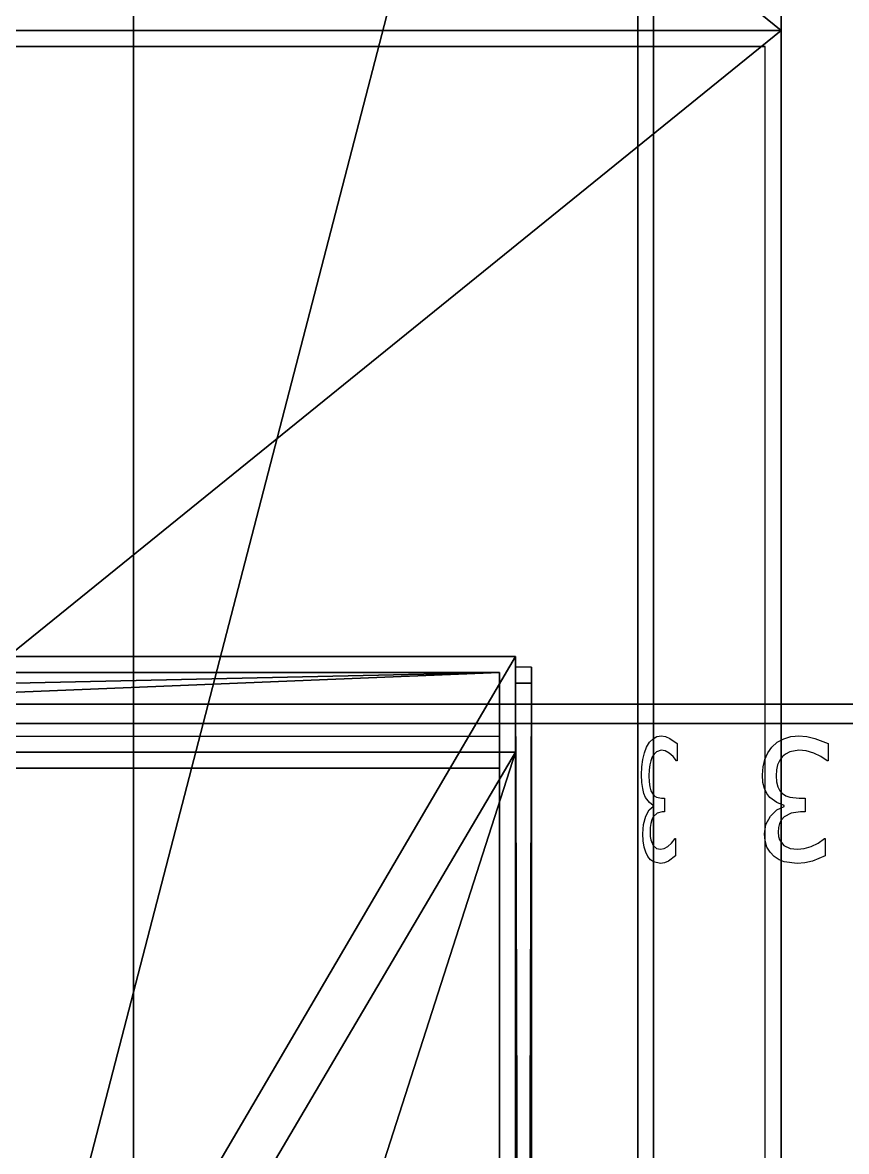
# Model space of a CAD drawing. Extents: x -93 to 34039, y -1114 to 8560.
# Drawn here: x 457.3 to 612.3, y 3787 to 3999.4 of the extents above; entities that cross this region are included whole.
import ezdxf

# ---------------------------------------------------------------- set-up
doc = ezdxf.new("R2010")
doc.units = 0
doc.layers.get('0').update_dxf_attribs({"color": 13, "linetype": 'CONTINUOUS'})
for name, color, linetype in [('____03_4____', 216, 'CONTINUOUS'), ('____03_4_____', 172, 'CONTINUOUS'), ('_____18________4____', 142, 'CONTINUOUS'), ('_____18________4_____', 40, 'CONTINUOUS'), ('_SYSTEM__CT_MODE', 252, 'CONTINUOUS'), ('_SYSTEM__RG_COLOR', 36, 'CONTINUOUS'), ('SKETCH', 134, 'CONTINUOUS'), ('TEMP', 36, 'CONTINUOUS')]:
    doc.layers.add(name, color=color, linetype=linetype)

# ---------------------------------------------------------------- blocks, each defined once
blk = doc.blocks.new('TELO_95')
for p, q in [((0, 970), (0, 0)), ((568, 970), (0, 970)), ((568, 970, 18), (0, 970, 18)), ((0, 970, 18), (0, 0, 18)), ((568, 970), (568, 970, 18)), ((568, 0), (568, 970)), ((568, 0, 18), (568, 970, 18))]:
    blk.add_line(p, q)
mesh = blk.add_polyface()
corners = [(568, 970), (0, 0), (0, 970), (568, 0)]
mesh.append_faces([[corners[k] for k in face] for face in [(0, 1, 2), (1, 0, 3)]], dxfattribs={"vtx0": -1})
mesh = blk.add_polyface()
corners = [(568, 0, 18), (0, 970, 18), (0, 0, 18), (568, 970, 18)]
mesh.append_faces([[corners[k] for k in face] for face in [(0, 1, 2), (1, 0, 3)]], dxfattribs={"vtx0": -1})
blk = doc.blocks.new('MARKWR_KROMKI')
at = {"color": 250}
for p, q in [((0, 500, 16), (0, 500)), ((700, 500, 16), (700, 500))]:
    blk.add_line(p, q, dxfattribs=at)
blk = doc.blocks.new('__________1')
at = {"color": 250}
for p, q in [((6.1151, 5.1469), (8.7843, 5.1469)), ((8.7843, 5.1469), (8.7843, 4.9895)), ((20.8533, 4.5907), (20.8533, 4.6957)), ((20.8533, 4.6957), (23.5225, 4.6957)), ((14.5698, 1.5372), (16.6898, 1.5372)), ((13.8801, -1.9989), (14.2138, -1.4769)), ((15.8852, -1.7366), (15.7064, -1.7366)), ((13.4251, -2.42), (13.8801, -1.9989)), ((8.1841, -2.0514), (8.7747, -2.4724)), ((17.953, -2.1573), (18.4986, -2.4541)), ((12.8265, -2.7387), (13.4251, -2.42)), ((8.7747, -2.4724), (9.4229, -2.7702)), ((18.4986, -2.4541), (19.1375, -2.6321)), ((19.1375, -2.6321), (19.8699, -2.6915)), ((19.8699, -2.6915), (20.5164, -2.6311))]:
    blk.add_line(p, q, dxfattribs=at)
for points in [[(4.9602, 0, 0), (4.9146, 0.5194, 0), (5.0088, 1.8101, 0), (5.2913, 3.0797, 0), (6.1151, 5.1469, 0)], [(8.7843, 4.9895, 0), (8.1298, 4.0189, 0), (7.5966, 2.8909, 0), (7.2422, 1.7051, 0), (7.124, 0.5614, 0), (7.3922, -0.8447, 0), (7.7243, -1.5189, 0), (8.1841, -2.0514, 0)], [(23.5225, 4.6957, 0), (24.3463, 2.7072, 0), (24.6288, 1.4835, 0), (24.723, 0.2991, 0), (24.4676, -1.7156, 0), (24.1355, -2.5446, 0), (23.6502, -3.2896, 0), (22.9733, -3.9533, 0), (22.1687, -4.4333, 0), (21.2269, -4.7245, 0), (20.1381, -4.8216, 0), (18.655, -4.592, 0), (17.3731, -3.9034, 0), (16.4104, -2.9027, 0), (15.8852, -1.7366, 0)], [(20.5164, -2.6311, 0), (21.0768, -2.4501, 0), (21.9261, -1.7786, 0), (22.3859, -0.8132, 0), (22.5136, 0.3515, 0), (22.405, 1.3798, 0), (22.0793, 2.4711, 0), (21.5557, 3.5624, 0), (20.8533, 4.5907, 0)], [(14.2138, -1.4769, 0), (14.4229, -0.8552, 0), (14.5698, 0.5929, 0), (14.5698, 1.5372, 0)], [(16.6898, 1.5372, 0), (16.6898, 0.8027, 0), (16.8926, -0.6309, 0), (17.5008, -1.7419, 0), (17.953, -2.1573, 0)], [(15.7064, -1.7366, 0), (15.2786, -2.8909, 0), (14.4676, -3.9926, 0), (13.8482, -4.4517, 0), (13.0883, -4.8216, 0), (12.1368, -5.0655, 0), (10.9427, -5.1469, 0), (9.6943, -5.0498, 0), (8.5544, -4.7586, 0), (7.5391, -4.2917, 0), (6.6643, -3.6673, 0), (5.8868, -2.8108, 0), (5.3424, -1.8153, 0), (5.0216, -0.6991, 0), (4.9602, 0, 0)], [(9.4229, -2.7702, 0), (10.1892, -2.9473, 0), (11.1343, -3.0063, 0), (12.0682, -2.9394, 0), (12.8265, -2.7387, 0)]]:
    blk.add_polyline3d(points, dxfattribs=at)
blk = doc.blocks.new('M_K_RIGHT')
for p, q in [((0, 515, -5), (0, 515, 5)), ((0, 515, 5), (0, 0, 5)), ((0, 0, -5), (0, 515, -5))]:
    blk.add_line(p, q)
mesh = blk.add_polyface()
corners = [(0, 515, -5), (0, 0, 5), (0, 0, -5), (0, 515, 5)]
mesh.append_faces([[corners[k] for k in face] for face in [(0, 1, 2), (1, 0, 3)]], dxfattribs={"vtx0": -1})
blk = doc.blocks.new('M_K_BACK')
for p, q in [((0, 0, 5), (749, 0, 5)), ((749, 0, -5), (0, 0, -5)), ((0, 0, -5), (0, 0, 5)), ((749, 0, 5), (749, 0, -5))]:
    blk.add_line(p, q)
mesh = blk.add_polyface()
corners = [(0, 0, 5), (749, 0, -5), (0, 0, -5), (749, 0, 5)]
mesh.append_faces([[corners[k] for k in face] for face in [(0, 1, 2), (1, 0, 3)]], dxfattribs={"vtx0": -1})
blk = doc.blocks.new('M_K_LEFT')
for p, q in [((0, 515, 5), (0, 0, 5)), ((0, 0, -5), (0, 515, -5))]:
    blk.add_line(p, q)
mesh = blk.add_polyface()
corners = [(0, 515, 5), (0, 0, -5), (0, 0, 5), (0, 515, -5)]
mesh.append_faces([[corners[k] for k in face] for face in [(0, 1, 2), (1, 0, 3)]], dxfattribs={"vtx0": -1})
blk = doc.blocks.new('KR_L')
at = {"color": 250}
for p, q in [((0, 500), (0, 0)), ((0, 0, 16), (0, 500, 16))]:
    blk.add_line(p, q, dxfattribs=at)
mesh = blk.add_polyface()
corners = [(0, 500, 16), (0, 0), (0, 0, 16), (0, 500)]
mesh.append_faces([[corners[k] for k in face] for face in [(0, 1, 2), (1, 0, 3)]], dxfattribs={"vtx0": -1})
blk = doc.blocks.new('KR_Z')
at = {"color": 250}
for p, q in [((0, 0, 16), (0, 0)), ((0, 0), (700, 0)), ((700, 0, 16), (0, 0, 16)), ((700, 0), (700, 0, 16))]:
    blk.add_line(p, q, dxfattribs=at)
mesh = blk.add_polyface()
corners = [(0, 0, 16), (700, 0), (0, 0), (700, 0, 16)]
mesh.append_faces([[corners[k] for k in face] for face in [(0, 1, 2), (1, 0, 3)]], dxfattribs={"vtx0": -1})
blk = doc.blocks.new('KR_P')
at = {"color": 250}
for p, q in [((0, 500), (0, 500, 16)), ((0, 0), (0, 500)), ((0, 500, 16), (0, 0, 16))]:
    blk.add_line(p, q, dxfattribs=at)
mesh = blk.add_polyface()
corners = [(0, 500), (0, 0, 16), (0, 0), (0, 500, 16)]
mesh.append_faces([[corners[k] for k in face] for face in [(0, 1, 2), (1, 0, 3)]], dxfattribs={"vtx0": -1})
blk = doc.blocks.new('KR_35')
at = {"yscale": 1.94, "zscale": 1.125}
for name, p in [('KR_L', (0, 0)), ('KR_P', (568, 0))]:
    blk.add_blockref(name, p, dxfattribs=at)
at = {"xscale": 0.8114285714285715, "zscale": 1.125}
blk.add_blockref('KR_Z', (0, 970), dxfattribs=at)
blk = doc.blocks.new('LL')
at = {"color": 250}
for p, q in [((0, 300, 16), (0, 0, 16)), ((0, 300, 8), (0, 0, 8)), ((0, 300), (0, 0))]:
    blk.add_line(p, q, dxfattribs=at)
blk = doc.blocks.new('ZZ')
at = {"color": 250}
for p, q in [((0, 0, 16), (600, 0, 16)), ((0, 0), (600, 0)), ((600, 0, 16), (600, 0, 8)), ((600, 0, 8), (600, 0)), ((0, 0, 8), (600, 0, 8))]:
    blk.add_line(p, q, dxfattribs=at)
blk = doc.blocks.new('RAM_PANEL_95')
at = {"color": 250}
for p, q in [((0, 970), (0, 0)), ((568, 970), (0, 970)), ((568, 970, 18), (0, 970, 18)), ((0, 970, 18), (0, 0, 18)), ((568, 0), (568, 970)), ((568, 970), (568, 970, 18)), ((568, 0, 18), (568, 970, 18))]:
    blk.add_line(p, q, dxfattribs=at)
for name in ['TELO_95', 'KR_35']:
    blk.add_blockref(name, (0, 0))
at = {"layer": '_SYSTEM__CT_MODE', "xscale": 0.8114285714285707, "yscale": 1.939999999999999, "zscale": 1.124999999999998}
blk.add_blockref('MARKWR_KROMKI', (0, 0), dxfattribs=at)
at = {"layer": '_SYSTEM__CT_MODE', "yscale": 3.233333333333332, "zscale": 1.125}
blk.add_blockref('LL', (0, 0), dxfattribs=at)
at = {"layer": '_SYSTEM__CT_MODE', "xscale": 0.9466666666666663, "zscale": 1.125}
blk.add_blockref('ZZ', (0, 970), dxfattribs=at)
at = {"layer": '_SYSTEM__CT_MODE', "xscale": 1.009671179883954, "yscale": 0.9714640198511127}
blk.add_blockref('__________1', (0, 485, 17.999), dxfattribs=at)
at = {"layer": '_SYSTEM__RG_COLOR', "color": 1, "xscale": 0.7503337783711621, "zscale": 1.199999999999999}
blk.add_blockref('M_K_BACK', (3, 967, 9), dxfattribs=at)
at = {"layer": '_SYSTEM__RG_COLOR', "color": 1, "yscale": 1.871844660194175, "zscale": 1.2}
blk.add_blockref('M_K_LEFT', (3, 3, 9), dxfattribs=at)
at = {"layer": '_SYSTEM__RG_COLOR', "yscale": 1.871844660194175, "zscale": 1.2}
blk.add_blockref('M_K_RIGHT', (565, 3, 9), dxfattribs=at)
blk = doc.blocks.new('PANEL_G_34')
for p, q in [((-5, 440), (-5, 0)), ((5, 440), (-5, 440)), ((5, 0), (5, 440))]:
    blk.add_line(p, q)
blk.add_blockref('RAM_PANEL_95', (0, 0))
mesh = blk.add_polyface()
corners = [(5, 0), (-5, 440), (-5, 0), (5, 440)]
mesh.append_faces([[corners[k] for k in face] for face in [(0, 1, 2), (1, 0, 3)]], dxfattribs={"vtx0": -1})
blk = doc.blocks.new('RAM_PANEL_5')
at = {"layer": '_SYSTEM__RG_COLOR', "yscale": 2.25909090909091}
blk.add_blockref('PANEL_G_34', (8, 3, 3), dxfattribs=at)
blk = doc.blocks.new('PANEL_V_5')
blk.add_blockref('RAM_PANEL_5', (0, 0))
blk = doc.blocks.new('RAM_PANEL_4')
at = {"layer": '_SYSTEM__RG_COLOR', "yscale": 2.25909090909091}
blk.add_blockref('PANEL_G_34', (8, 3, 3), dxfattribs=at)
blk = doc.blocks.new('PANEL_V_4')
blk.add_blockref('RAM_PANEL_4', (0, 0))
blk = doc.blocks.new('TELO_58')
for p, q in [((0, 300), (0, 0)), ((934, 300), (0, 300)), ((0, 300), (0, 300, 18)), ((934, 300, 18), (0, 300, 18)), ((0, 300, 18), (0, 0, 18))]:
    blk.add_line(p, q)
mesh = blk.add_polyface()
corners = [(934, 300), (0, 0), (0, 300), (934, 0)]
mesh.append_faces([[corners[k] for k in face] for face in [(0, 1, 2), (1, 0, 3)]], dxfattribs={"vtx0": -1})
mesh = blk.add_polyface()
corners = [(934, 0, 18), (0, 300, 18), (0, 0, 18), (934, 300, 18)]
mesh.append_faces([[corners[k] for k in face] for face in [(0, 1, 2), (1, 0, 3)]], dxfattribs={"vtx0": -1})
blk = doc.blocks.new('KR_16')
at = {"xscale": 0.4285714285714285, "zscale": 1.125}
blk.add_blockref('KR_Z', (0, 934), dxfattribs=at)
at = {"yscale": 1.868, "zscale": 1.125}
blk.add_blockref('KR_P', (300, 0), dxfattribs=at)
blk = doc.blocks.new('RAM_PANEL_58')
at = {"color": 250}
for p, q in [((300, 934), (0, 934)), ((300, 934, 18), (0, 934, 18)), ((300, 0), (300, 934)), ((300, 934), (300, 934, 18)), ((300, 0, 18), (300, 934, 18))]:
    blk.add_line(p, q, dxfattribs=at)
at = {"rotation": 270}
blk.add_blockref('TELO_58', (0, 934), dxfattribs=at)
blk.add_blockref('KR_16', (0, 0))
at = {"layer": '_SYSTEM__CT_MODE', "xscale": 1.334285714285713, "yscale": 0.5999999999999995, "zscale": 1.124999999999998, "rotation": 270}
blk.add_blockref('MARKWR_KROMKI', (0, 934), dxfattribs=at)
at = {"layer": '_SYSTEM__RG_COLOR', "xscale": 0.3925233644859815, "zscale": 1.199999999999999}
blk.add_blockref('M_K_BACK', (3, 931, 9), dxfattribs=at)
at = {"layer": '_SYSTEM__RG_COLOR', "yscale": 1.801941747572816, "zscale": 1.2}
blk.add_blockref('M_K_RIGHT', (297, 3, 9), dxfattribs=at)
blk = doc.blocks.new('PANEL_G_16')
blk.add_blockref('RAM_PANEL_58', (0, 0))
blk = doc.blocks.new('V_MAR')
for p, q in [((294, 8), (0, 8)), ((294, -8), (294, 8)), ((294, -8), (0, -8))]:
    blk.add_line(p, q)
mesh = blk.add_polyface()
corners = [(294, -8), (0, 8), (0, -8), (294, 8)]
mesh.append_faces([[corners[k] for k in face] for face in [(0, 1, 2), (1, 0, 3)]], dxfattribs={"vtx0": -1})
blk = doc.blocks.new('P_MAR')
for p, q in [((0, 8), (0, 8, 594)), ((0, -8), (0, 8)), ((0, -8, 594), (0, 8, 594)), ((0, -8), (0, -8, 594))]:
    blk.add_line(p, q)
mesh = blk.add_polyface()
corners = [(0, -8), (0, 8, 594), (0, -8, 594), (0, 8)]
mesh.append_faces([[corners[k] for k in face] for face in [(0, 1, 2), (1, 0, 3)]], dxfattribs={"vtx0": -1})
blk = doc.blocks.new('N_MAR')
for p, q in [((0, 8), (294, 8)), ((294, 8), (294, -8)), ((0, -8), (294, -8))]:
    blk.add_line(p, q)
mesh = blk.add_polyface()
corners = [(294, 8), (0, -8), (0, 8), (294, -8)]
mesh.append_faces([[corners[k] for k in face] for face in [(0, 1, 2), (1, 0, 3)]], dxfattribs={"vtx0": -1})
blk = doc.blocks.new('_2')
at = {"color": 250}
for p, q in [((-21.09, 0, -4.63), (-23.86, 0, -4.63)), ((-21.09, 0, -4.53), (-21.09, 0, -4.63)), ((-5.08, 0, -5), (-7.83, 0, -5)), ((-7.33, 0, -2.95), (-7.33, 0, 5)), ((-7.33, 0, 5), (-5.08, 0, 5)), ((-5.08, 0, 5), (-5.08, 0, -5))]:
    blk.add_line(p, q, dxfattribs=at)
for points in [[(-23.86, 0, -4.63), (-24.7, 0, -2.75), (-24.98, 0, -1.6), (-25.08, 0, -0.48), (-24.99, 0, 0.6), (-24.72, 0, 1.55), (-24.26, 0, 2.38), (-23.63, 0, 3.09), (-22.83, 0, 3.65), (-21.91, 0, 4.05), (-20.86, 0, 4.29), (-19.69, 0, 4.38), (-17.6, 0, 4.16), (-15.76, 0, 3.53), (-14.16, 0, 2.62), (-12.41, 0, 1.36), (-9.73, 0, -0.83), (-7.33, 0, -2.95)], [(-7.83, 0, -5), (-10.2, 0, -2.91), (-12.55, 0, -0.96), (-14.75, 0, 0.64), (-16.44, 0, 1.65), (-17.94, 0, 2.18), (-19.55, 0, 2.35), (-20.91, 0, 2.16), (-21.94, 0, 1.59), (-22.59, 0, 0.68), (-22.8, 0, -0.53), (-22.7, 0, -1.47), (-22.38, 0, -2.48), (-21.85, 0, -3.52), (-21.09, 0, -4.53)]]:
    blk.add_polyline3d(points, dxfattribs=at)
blk = doc.blocks.new('MARKER_TEKSTUR_F')
for p, q in [((300, 16, 600), (0, 16, 600)), ((0, 16), (300, 16)), ((300, 16), (300, 16, 600)), ((0, 0), (300, 0)), ((300, 0, 600), (0, 0, 600)), ((300, 0), (300, 0, 600))]:
    blk.add_line(p, q)
blk = doc.blocks.new('RAMKA_PANEL_F_21')
for p, q in [((966, 0, 2100), (966, 3, 2100)), ((966, 0), (966, 3))]:
    blk.add_line(p, q)
at = {"layer": '_SYSTEM__CT_MODE', "xscale": 3.22, "yscale": 0.1875, "zscale": 3.5}
blk.add_blockref('MARKER_TEKSTUR_F', (0, 0), dxfattribs=at)
at = {"layer": '_SYSTEM__CT_MODE'}
blk.add_blockref('_2', (966, 0, 1050), dxfattribs=at)
at = {"layer": '_SYSTEM__RG_COLOR', "xscale": 3.26530612244898}
for name, p, yscale in [('V_MAR', (3, 1.5, 2097), 0.1874999999999999), ('N_MAR', (3, 1.5, 3), 0.1874999999999998)]:
    blk.add_blockref(name, p, dxfattribs=dict(at, yscale=yscale))
at = {"layer": '_SYSTEM__RG_COLOR', "yscale": 0.1874999999999999, "zscale": 3.525252525252525}
blk.add_blockref('P_MAR', (963, 1.5, 3), dxfattribs=at)
blk = doc.blocks.new('PANEL_F_21')
blk.add_blockref('RAMKA_PANEL_F_21', (0, 0))
blk = doc.blocks.new('MARKER_TEKSTUR')
for p, q in [((16, 500), (0, 500)), ((16, 500, 700), (0, 500, 700)), ((0, 0), (0, 500)), ((0, 500, 700), (0, 0, 700)), ((0, 500), (0, 500, 700)), ((16, 500), (16, 500, 700)), ((16, 0), (16, 500)), ((16, 500, 700), (16, 0, 700)), ((0, 333.3333, 620), (0, 333.3333, 80)), ((16, 333.3333, 620), (16, 333.3333, 80)), ((0, 166.6667, 620), (0, 166.6667, 80)), ((16, 166.6667, 620), (16, 166.6667, 80)), ((16, 0), (0, 0)), ((16, 0, 700), (0, 0, 700)), ((0, 0, 700), (0, 0)), ((16, 0, 700), (16, 0))]:
    blk.add_line(p, q)
blk = doc.blocks.new('M_K_ZAD')
for p, q in [((5, 0, 640), (-5, 0, 640)), ((-5, 0, 640), (-5, 0)), ((-5, 0), (5, 0)), ((5, 0), (5, 0, 640))]:
    blk.add_line(p, q)
mesh = blk.add_polyface()
corners = [(5, 0), (-5, 0, 640), (-5, 0), (5, 0, 640)]
mesh.append_faces([[corners[k] for k in face] for face in [(0, 1, 2), (1, 0, 3)]], dxfattribs={"vtx0": -1})
blk = doc.blocks.new('M_K_VERH')
for p, q in [((-5, 440), (-5, 0)), ((5, 440), (-5, 440)), ((5, 0), (5, 440)), ((-5, 0), (5, 0))]:
    blk.add_line(p, q)
mesh = blk.add_polyface()
corners = [(5, 0), (-5, 440), (-5, 0), (5, 440)]
mesh.append_faces([[corners[k] for k in face] for face in [(0, 1, 2), (1, 0, 3)]], dxfattribs={"vtx0": -1})
blk = doc.blocks.new('2_V')
at = {"color": 250}
for p, q in [((-5.15, -6.99), (-5.15, -4.85)), ((-5.15, -4.85), (5.15, -4.85)), ((5.15, -4.85), (5.15, -7.47)), ((3.03, -6.99), (-5.15, -6.99)), ((4.67, -20.12), (4.77, -20.12)), ((4.77, -20.12), (4.77, -22.76))]:
    blk.add_line(p, q, dxfattribs=at)
for points in [[(4.77, -22.76, 0), (2.83, -23.56, 0), (1.64, -23.84, 0), (0.49, -23.93, 0), (-0.62, -23.84, 0), (-1.6, -23.58, 0), (-2.45, -23.15, 0), (-3.18, -22.54, 0), (-3.76, -21.78, 0), (-4.17, -20.91, 0), (-4.42, -19.91, 0), (-4.5, -18.78, 0), (-4.28, -16.79, 0), (-3.64, -15.04, 0), (-2.7, -13.51, 0), (-1.4, -11.84, 0), (0.86, -9.28, 0), (3.03, -6.99, 0)], [(5.15, -7.47, 0), (3, -9.73, 0), (0.99, -11.98, 0), (-0.66, -14.07, 0), (-1.7, -15.69, 0), (-2.24, -17.12, 0), (-2.42, -18.65, 0), (-2.22, -19.95, 0), (-1.64, -20.93, 0), (-0.7, -21.55, 0), (0.54, -21.76, 0), (1.51, -21.66, 0), (2.55, -21.35, 0), (3.62, -20.85, 0), (4.67, -20.12, 0)]]:
    blk.add_polyline3d(points, dxfattribs=at)
blk = doc.blocks.new('N_1')
for p, q in [((0, 0), (0, 500)), ((0, 500), (8, 500)), ((8, 0), (8, 500)), ((8, 500), (16, 500)), ((16, 0), (16, 500)), ((8, 0), (0, 0)), ((16, 0), (8, 0))]:
    blk.add_line(p, q)
blk = doc.blocks.new('RAM_PANEL_55')
for p, q in [((0, 300), (18, 300)), ((0, 300, 2104), (18, 300, 2104))]:
    blk.add_line(p, q)
at = {"layer": '_SYSTEM__CT_MODE', "xscale": 1.124999999999999, "yscale": 0.6000000000000427, "zscale": 3.005714285714176}
blk.add_blockref('MARKER_TEKSTUR', (0, 0), dxfattribs=at)
at = {"layer": '_SYSTEM__CT_MODE', "xscale": 1.125, "yscale": 0.5999999999999998}
blk.add_blockref('N_1', (0, 0), dxfattribs=at)
at = {"layer": '_SYSTEM__CT_MODE', "extrusion": (1, 0, 3.58093e-15), "xscale": 0.9714640198511383, "yscale": 1.048192771084347, "rotation": 270}
blk.add_blockref('2_V', (300, 1052, 18), dxfattribs=at)
at = {"layer": '_SYSTEM__RG_COLOR', "color": 1, "xscale": 1.2, "yscale": 0.6681818181818182}
blk.add_blockref('PANEL_G_34', (9, 3, 3), dxfattribs=at)
at = {"layer": '_SYSTEM__RG_COLOR', "xscale": 1.2, "zscale": 3.278124999999869}
blk.add_blockref('M_K_ZAD', (9, 297, 3), dxfattribs=at)
at = {"layer": '_SYSTEM__RG_COLOR', "xscale": 1.2, "yscale": 0.6681818181818182}
blk.add_blockref('M_K_VERH', (9, 3, 2101), dxfattribs=at)
blk = doc.blocks.new('PANEL_V_38')
blk.add_blockref('RAM_PANEL_55', (0, 0))
blk = doc.blocks.new('TELO_57')
for p, q in [((0, 300), (0, 0)), ((934, 300), (0, 300)), ((0, 300), (0, 300, 18)), ((934, 300, 18), (0, 300, 18)), ((0, 300, 18), (0, 0, 18))]:
    blk.add_line(p, q)
mesh = blk.add_polyface()
corners = [(934, 300), (0, 0), (0, 300), (934, 0)]
mesh.append_faces([[corners[k] for k in face] for face in [(0, 1, 2), (1, 0, 3)]], dxfattribs={"vtx0": -1})
mesh = blk.add_polyface()
corners = [(934, 0, 18), (0, 300, 18), (0, 0, 18), (934, 300, 18)]
mesh.append_faces([[corners[k] for k in face] for face in [(0, 1, 2), (1, 0, 3)]], dxfattribs={"vtx0": -1})
blk = doc.blocks.new('KR_15')
at = {"xscale": 0.4285714285714285, "zscale": 1.125}
blk.add_blockref('KR_Z', (0, 934), dxfattribs=at)
at = {"yscale": 1.868, "zscale": 1.125}
blk.add_blockref('KR_P', (300, 0), dxfattribs=at)
blk = doc.blocks.new('RAM_PANEL_57')
at = {"color": 250}
for p, q in [((300, 934), (0, 934)), ((300, 934, 18), (0, 934, 18)), ((300, 0), (300, 934)), ((300, 934), (300, 934, 18)), ((300, 0, 18), (300, 934, 18))]:
    blk.add_line(p, q, dxfattribs=at)
at = {"rotation": 270}
blk.add_blockref('TELO_57', (0, 934), dxfattribs=at)
blk.add_blockref('KR_15', (0, 0))
at = {"layer": '_SYSTEM__CT_MODE', "xscale": 1.334285714285713, "yscale": 0.5999999999999995, "zscale": 1.124999999999998, "rotation": 270}
blk.add_blockref('MARKWR_KROMKI', (0, 934), dxfattribs=at)
at = {"layer": '_SYSTEM__RG_COLOR', "xscale": 0.3925233644859815, "zscale": 1.199999999999999}
blk.add_blockref('M_K_BACK', (3, 931, 9), dxfattribs=at)
at = {"layer": '_SYSTEM__RG_COLOR', "yscale": 1.801941747572816, "zscale": 1.2}
blk.add_blockref('M_K_RIGHT', (297, 3, 9), dxfattribs=at)
blk = doc.blocks.new('PANEL_G_15')
blk.add_blockref('RAM_PANEL_57', (0, 0))
blk = doc.blocks.new('RAMKA_PANEL_F_20')
for p, q in [((966, 0, 822), (966, 3, 822)), ((966, 0), (966, 3))]:
    blk.add_line(p, q)
at = {"layer": '_SYSTEM__CT_MODE', "xscale": 3.22, "yscale": 0.1875, "zscale": 1.37}
blk.add_blockref('MARKER_TEKSTUR_F', (0, 0), dxfattribs=at)
at = {"layer": '_SYSTEM__CT_MODE'}
blk.add_blockref('_2', (966, 0, 411), dxfattribs=at)
at = {"layer": '_SYSTEM__RG_COLOR', "xscale": 3.26530612244898}
for name, p, yscale in [('V_MAR', (3, 1.5, 819), 0.1874999999999999), ('N_MAR', (3, 1.5, 3), 0.1874999999999998)]:
    blk.add_blockref(name, p, dxfattribs=dict(at, yscale=yscale))
at = {"layer": '_SYSTEM__RG_COLOR', "yscale": 0.1874999999999999, "zscale": 1.373737373737374}
blk.add_blockref('P_MAR', (963, 1.5, 3), dxfattribs=at)
blk = doc.blocks.new('PANEL_F_20')
blk.add_blockref('RAMKA_PANEL_F_20', (0, 0))
blk = doc.blocks.new('RAM_PANEL_53')
for p, q in [((0, 550), (18, 550)), ((0, 550, 790), (18, 550, 790))]:
    blk.add_line(p, q)
at = {"layer": '_SYSTEM__CT_MODE', "xscale": 1.124999999999999, "yscale": 1.100000000000078, "zscale": 1.128571428571387}
blk.add_blockref('MARKER_TEKSTUR', (0, 0), dxfattribs=at)
at = {"layer": '_SYSTEM__CT_MODE', "xscale": 1.125, "yscale": 1.1}
blk.add_blockref('N_1', (0, 0), dxfattribs=at)
at = {"layer": '_SYSTEM__CT_MODE', "extrusion": (1, 0, 9.53707e-15), "xscale": 0.9714640198511383, "yscale": 1.048192771084347, "rotation": 270}
blk.add_blockref('2_V', (550, 395, 18), dxfattribs=at)
at = {"layer": '_SYSTEM__RG_COLOR', "color": 1, "xscale": 1.2, "yscale": 1.236363636363636}
blk.add_blockref('PANEL_G_34', (9, 3, 3), dxfattribs=at)
at = {"layer": '_SYSTEM__RG_COLOR', "xscale": 1.2, "zscale": 1.224999999999951}
blk.add_blockref('M_K_ZAD', (9, 547, 3), dxfattribs=at)
at = {"layer": '_SYSTEM__RG_COLOR', "xscale": 1.2, "yscale": 1.236363636363636}
blk.add_blockref('M_K_VERH', (9, 3, 787), dxfattribs=at)
blk = doc.blocks.new('PANEL_V_36')
blk.add_blockref('RAM_PANEL_53', (0, 0))
blk = doc.blocks.new('TELO_71')
for p, q in [((0, 550), (0, 0)), ((934, 550), (0, 550)), ((0, 550), (0, 550, 18)), ((934, 550, 18), (0, 550, 18)), ((0, 550, 18), (0, 0, 18))]:
    blk.add_line(p, q)
mesh = blk.add_polyface()
corners = [(934, 550), (0, 0), (0, 550), (934, 0)]
mesh.append_faces([[corners[k] for k in face] for face in [(0, 1, 2), (1, 0, 3)]], dxfattribs={"vtx0": -1})
mesh = blk.add_polyface()
corners = [(934, 0, 18), (0, 550, 18), (0, 0, 18), (934, 550, 18)]
mesh.append_faces([[corners[k] for k in face] for face in [(0, 1, 2), (1, 0, 3)]], dxfattribs={"vtx0": -1})
blk = doc.blocks.new('KR_25')
at = {"xscale": 0.7857142857142857, "zscale": 1.125}
blk.add_blockref('KR_Z', (0, 934), dxfattribs=at)
at = {"yscale": 1.868, "zscale": 1.125}
blk.add_blockref('KR_P', (550, 0), dxfattribs=at)
blk = doc.blocks.new('RAM_PANEL_71')
at = {"color": 250}
for p, q in [((550, 934), (0, 934)), ((550, 934, 18), (0, 934, 18)), ((550, 0), (550, 934)), ((550, 934), (550, 934, 18)), ((550, 0, 18), (550, 934, 18))]:
    blk.add_line(p, q, dxfattribs=at)
at = {"rotation": 270}
blk.add_blockref('TELO_71', (0, 934), dxfattribs=at)
blk.add_blockref('KR_25', (0, 0))
at = {"layer": '_SYSTEM__CT_MODE', "xscale": 1.334285714285713, "yscale": 1.099999999999999, "zscale": 1.124999999999998, "rotation": 270}
blk.add_blockref('MARKWR_KROMKI', (0, 934), dxfattribs=at)
at = {"layer": '_SYSTEM__RG_COLOR', "xscale": 0.7263017356475304, "zscale": 1.199999999999999}
blk.add_blockref('M_K_BACK', (3, 931, 9), dxfattribs=at)
at = {"layer": '_SYSTEM__RG_COLOR', "yscale": 1.801941747572816, "zscale": 1.2}
blk.add_blockref('M_K_RIGHT', (547, 3, 9), dxfattribs=at)
blk = doc.blocks.new('PANEL_G_24')
blk.add_blockref('RAM_PANEL_71', (0, 0))
blk = doc.blocks.new('TELO_66')
for p, q in [((0, 550), (0, 0)), ((934, 550), (0, 550)), ((0, 550), (0, 550, 18)), ((934, 550, 18), (0, 550, 18)), ((0, 550, 18), (0, 0, 18))]:
    blk.add_line(p, q)
mesh = blk.add_polyface()
corners = [(934, 550), (0, 0), (0, 550), (934, 0)]
mesh.append_faces([[corners[k] for k in face] for face in [(0, 1, 2), (1, 0, 3)]], dxfattribs={"vtx0": -1})
mesh = blk.add_polyface()
corners = [(934, 0, 18), (0, 550, 18), (0, 0, 18), (934, 550, 18)]
mesh.append_faces([[corners[k] for k in face] for face in [(0, 1, 2), (1, 0, 3)]], dxfattribs={"vtx0": -1})
blk = doc.blocks.new('KR_22')
at = {"xscale": 0.7857142857142857, "zscale": 1.125}
blk.add_blockref('KR_Z', (0, 934), dxfattribs=at)
at = {"yscale": 1.868, "zscale": 1.125}
blk.add_blockref('KR_P', (550, 0), dxfattribs=at)
blk = doc.blocks.new('RAM_PANEL_66')
at = {"color": 250}
for p, q in [((550, 934), (0, 934)), ((550, 934, 18), (0, 934, 18)), ((550, 0), (550, 934)), ((550, 934), (550, 934, 18)), ((550, 0, 18), (550, 934, 18))]:
    blk.add_line(p, q, dxfattribs=at)
at = {"rotation": 270}
blk.add_blockref('TELO_66', (0, 934), dxfattribs=at)
blk.add_blockref('KR_22', (0, 0))
at = {"layer": '_SYSTEM__CT_MODE', "xscale": 1.334285714285713, "yscale": 1.099999999999999, "zscale": 1.124999999999998, "rotation": 270}
blk.add_blockref('MARKWR_KROMKI', (0, 934), dxfattribs=at)
at = {"layer": '_SYSTEM__RG_COLOR', "xscale": 0.7263017356475304, "zscale": 1.199999999999999}
blk.add_blockref('M_K_BACK', (3, 931, 9), dxfattribs=at)
at = {"layer": '_SYSTEM__RG_COLOR', "yscale": 1.801941747572816, "zscale": 1.2}
blk.add_blockref('M_K_RIGHT', (547, 3, 9), dxfattribs=at)
blk = doc.blocks.new('PANEL_G_21')
blk.add_blockref('RAM_PANEL_66', (0, 0))
blk = doc.blocks.new('TELO_96')
for p, q in [((568, 970), (0, 970)), ((568, 970, 18), (0, 970, 18)), ((568, 970), (568, 970, 18)), ((568, 0), (568, 970)), ((568, 0, 18), (568, 970, 18))]:
    blk.add_line(p, q)
mesh = blk.add_polyface()
corners = [(568, 970), (0, 0), (0, 970), (568, 0)]
mesh.append_faces([[corners[k] for k in face] for face in [(0, 1, 2), (1, 0, 3)]], dxfattribs={"vtx0": -1})
mesh = blk.add_polyface()
corners = [(568, 0, 18), (0, 970, 18), (0, 0, 18), (568, 970, 18)]
mesh.append_faces([[corners[k] for k in face] for face in [(0, 1, 2), (1, 0, 3)]], dxfattribs={"vtx0": -1})
blk = doc.blocks.new('KR_36')
at = {"xscale": 0.8114285714285715, "zscale": 1.125}
blk.add_blockref('KR_Z', (0, 970), dxfattribs=at)
at = {"yscale": 1.94, "zscale": 1.125}
blk.add_blockref('KR_P', (568, 0), dxfattribs=at)
blk = doc.blocks.new('RAM_PANEL_96')
at = {"color": 250}
for p, q in [((568, 970), (0, 970)), ((568, 970, 18), (0, 970, 18)), ((568, 0), (568, 970)), ((568, 970), (568, 970, 18)), ((568, 0, 18), (568, 970, 18))]:
    blk.add_line(p, q, dxfattribs=at)
for name in ['TELO_96', 'KR_36']:
    blk.add_blockref(name, (0, 0))
at = {"layer": '_SYSTEM__CT_MODE', "xscale": 0.8114285714285707, "yscale": 1.939999999999999, "zscale": 1.124999999999998}
blk.add_blockref('MARKWR_KROMKI', (0, 0), dxfattribs=at)
at = {"layer": '_SYSTEM__CT_MODE', "xscale": 0.9466666666666663, "zscale": 1.125}
blk.add_blockref('ZZ', (0, 970), dxfattribs=at)
at = {"layer": '_SYSTEM__RG_COLOR', "color": 1, "xscale": 0.7503337783711621, "zscale": 1.199999999999999}
blk.add_blockref('M_K_BACK', (3, 967, 9), dxfattribs=at)
at = {"layer": '_SYSTEM__RG_COLOR', "yscale": 1.871844660194175, "zscale": 1.2}
blk.add_blockref('M_K_RIGHT', (565, 3, 9), dxfattribs=at)
blk = doc.blocks.new('PANEL_G_35')
blk.add_blockref('RAM_PANEL_96', (0, 0))
blk = doc.blocks.new('TELO_15')
for p, q in [((0, 2100), (600, 2100)), ((600, 2100), (600, 2100, -486)), ((600, 0), (600, 2100)), ((600, 0, -486), (600, 0)), ((0, 0), (600, 0))]:
    blk.add_line(p, q)
mesh = blk.add_polyface()
corners = [(0, 2100), (600, 2100, -486), (0, 2100, -486), (600, 2100)]
mesh.append_faces([[corners[k] for k in face] for face in [(0, 1, 2), (1, 0, 3)]], dxfattribs={"vtx0": -1})
mesh = blk.add_polyface()
corners = [(600, 0), (0, 2100), (0, 0), (600, 2100)]
mesh.append_faces([[corners[k] for k in face] for face in [(0, 1, 2), (1, 0, 3)]], dxfattribs={"vtx0": -1})
mesh = blk.add_polyface()
corners = [(600, 0, -486), (600, 2100), (600, 0), (600, 2100, -486)]
mesh.append_faces([[corners[k] for k in face] for face in [(0, 1, 2), (1, 0, 3)]], dxfattribs={"vtx0": -1})
mesh = blk.add_polyface()
corners = [(600, 0), (0, 0, -486), (600, 0, -486), (0, 0)]
mesh.append_faces([[corners[k] for k in face] for face in [(0, 1, 2), (1, 0, 3)]], dxfattribs={"vtx0": -1})
blk = doc.blocks.new('RAM_PANEL_15')
for p, q in [((0, 0, 2100), (600, 0, 2100)), ((0, 0), (600, 0))]:
    blk.add_line(p, q)
at = {"extrusion": (0, -1, 6.12323e-17)}
blk.add_blockref('TELO_15', (0, 0), dxfattribs=at)
at = {"layer": '_SYSTEM__CT_MODE', "xscale": 37.49999999999996, "yscale": 0.9720000000000693, "zscale": 2.99999999999989}
blk.add_blockref('MARKER_TEKSTUR', (0, 0), dxfattribs=at)
blk = doc.blocks.new('PANEL_V_14')
blk.add_blockref('RAM_PANEL_15', (0, 0))
blk = doc.blocks.new('TELO_14')
for p, q in [((600, 840), (600, 840, -486)), ((600, 0), (600, 840)), ((600, 0, -486), (600, 0)), ((0, 0), (600, 0))]:
    blk.add_line(p, q)
mesh = blk.add_polyface()
corners = [(0, 840), (600, 840, -486), (0, 840, -486), (600, 840)]
mesh.append_faces([[corners[k] for k in face] for face in [(0, 1, 2), (1, 0, 3)]], dxfattribs={"vtx0": -1})
mesh = blk.add_polyface()
corners = [(600, 0), (0, 840), (0, 0), (600, 840)]
mesh.append_faces([[corners[k] for k in face] for face in [(0, 1, 2), (1, 0, 3)]], dxfattribs={"vtx0": -1})
mesh = blk.add_polyface()
corners = [(600, 0, -486), (600, 840), (600, 0), (600, 840, -486)]
mesh.append_faces([[corners[k] for k in face] for face in [(0, 1, 2), (1, 0, 3)]], dxfattribs={"vtx0": -1})
mesh = blk.add_polyface()
corners = [(600, 0), (0, 0, -486), (600, 0, -486), (0, 0)]
mesh.append_faces([[corners[k] for k in face] for face in [(0, 1, 2), (1, 0, 3)]], dxfattribs={"vtx0": -1})
blk = doc.blocks.new('RAM_PANEL_14')
for p, q in [((0, 0, 840), (600, 0, 840)), ((0, 0), (600, 0))]:
    blk.add_line(p, q)
at = {"extrusion": (0, -1, 6.12323e-17)}
blk.add_blockref('TELO_14', (0, 0), dxfattribs=at)
at = {"layer": '_SYSTEM__CT_MODE', "xscale": 37.49999999999996, "yscale": 0.9720000000000693, "zscale": 1.199999999999956}
blk.add_blockref('MARKER_TEKSTUR', (0, 0), dxfattribs=at)
blk = doc.blocks.new('PANEL_V_13')
blk.add_blockref('RAM_PANEL_14', (0, 0))
blk = doc.blocks.new('TELO_13')
for p, q in [((600, 2100), (600, 2100, -486)), ((600, 0, -486), (600, 0))]:
    blk.add_line(p, q)
mesh = blk.add_polyface()
corners = [(0, 2100), (600, 2100, -486), (0, 2100, -486), (600, 2100)]
mesh.append_faces([[corners[k] for k in face] for face in [(0, 1, 2), (1, 0, 3)]], dxfattribs={"vtx0": -1})
mesh = blk.add_polyface()
corners = [(600, 0, -486), (600, 2100), (600, 0), (600, 2100, -486)]
mesh.append_faces([[corners[k] for k in face] for face in [(0, 1, 2), (1, 0, 3)]], dxfattribs={"vtx0": -1})
mesh = blk.add_polyface()
corners = [(600, 0), (0, 0, -486), (600, 0, -486), (0, 0)]
mesh.append_faces([[corners[k] for k in face] for face in [(0, 1, 2), (1, 0, 3)]], dxfattribs={"vtx0": -1})
blk = doc.blocks.new('RAM_PANEL_13')
for p, q in [((0, 486), (600, 486)), ((0, 486, 2100), (600, 486, 2100))]:
    blk.add_line(p, q)
at = {"extrusion": (0, -1, 6.12323e-17)}
blk.add_blockref('TELO_13', (0, 0), dxfattribs=at)
at = {"layer": '_SYSTEM__CT_MODE', "xscale": 37.49999999999996, "yscale": 0.9720000000000693, "zscale": 2.99999999999989}
blk.add_blockref('MARKER_TEKSTUR', (0, 0), dxfattribs=at)
at = {"layer": '_SYSTEM__CT_MODE', "extrusion": (1, 0, 1.19592e-13), "xscale": 0.9714640198511383, "yscale": 1.048192771084347, "rotation": 270}
blk.add_blockref('2_V', (486, 1050, 600), dxfattribs=at)
at = {"layer": '_SYSTEM__RG_COLOR', "xscale": 59.39999999999999, "yscale": 1.090909090909091}
for name, p in [('PANEL_G_34', (300, 3, 3)), ('M_K_VERH', (300, 3, 2097))]:
    blk.add_blockref(name, p, dxfattribs=at)
at = {"layer": '_SYSTEM__RG_COLOR', "xscale": 59.4, "zscale": 3.271874999999868}
blk.add_blockref('M_K_ZAD', (300, 483, 3), dxfattribs=at)
blk = doc.blocks.new('PANEL_V_12')
blk.add_blockref('RAM_PANEL_13', (0, 0))
blk = doc.blocks.new('TELO_12')
for p, q in [((600, 840), (600, 840, -486)), ((600, 0, -486), (600, 0))]:
    blk.add_line(p, q)
mesh = blk.add_polyface()
corners = [(0, 840), (600, 840, -486), (0, 840, -486), (600, 840)]
mesh.append_faces([[corners[k] for k in face] for face in [(0, 1, 2), (1, 0, 3)]], dxfattribs={"vtx0": -1})
mesh = blk.add_polyface()
corners = [(600, 0, -486), (600, 840), (600, 0), (600, 840, -486)]
mesh.append_faces([[corners[k] for k in face] for face in [(0, 1, 2), (1, 0, 3)]], dxfattribs={"vtx0": -1})
mesh = blk.add_polyface()
corners = [(600, 0), (0, 0, -486), (600, 0, -486), (0, 0)]
mesh.append_faces([[corners[k] for k in face] for face in [(0, 1, 2), (1, 0, 3)]], dxfattribs={"vtx0": -1})
blk = doc.blocks.new('RAM_PANEL_12')
for p, q in [((0, 486), (600, 486)), ((0, 486, 840), (600, 486, 840))]:
    blk.add_line(p, q)
at = {"extrusion": (0, -1, 6.12323e-17)}
blk.add_blockref('TELO_12', (0, 0), dxfattribs=at)
at = {"layer": '_SYSTEM__CT_MODE', "xscale": 37.49999999999996, "yscale": 0.9720000000000693, "zscale": 1.199999999999956}
blk.add_blockref('MARKER_TEKSTUR', (0, 0), dxfattribs=at)
at = {"layer": '_SYSTEM__CT_MODE', "extrusion": (1, 0, 2.98979e-13), "xscale": 0.9714640198511383, "yscale": 1.048192771084347, "rotation": 270}
blk.add_blockref('2_V', (486, 420, 600), dxfattribs=at)
at = {"layer": '_SYSTEM__RG_COLOR', "xscale": 59.39999999999999, "yscale": 1.090909090909091}
for name, p in [('PANEL_G_34', (300, 3, 3)), ('M_K_VERH', (300, 3, 837))]:
    blk.add_blockref(name, p, dxfattribs=at)
at = {"layer": '_SYSTEM__RG_COLOR', "xscale": 59.4, "zscale": 1.303124999999948}
blk.add_blockref('M_K_ZAD', (300, 483, 3), dxfattribs=at)
blk = doc.blocks.new('PANEL_V_11')
blk.add_blockref('RAM_PANEL_12', (0, 0))
blk = doc.blocks.new('GROUP_5')
for name, p in [('PANEL_V_14', (0, 486)), ('PANEL_V_13', (0, 486, 2100)), ('PANEL_V_12', (0, 0)), ('PANEL_V_11', (0, 0, 2100))]:
    blk.add_blockref(name, p)
blk = doc.blocks.new('GROUP_6')
blk.add_blockref('GROUP_5', (0, 0))

msp = doc.modelspace()

# ---------------------------------------------------------------- block references
at = {"layer": '____03_4____', "rotation": 90.00000000000001}
msp.add_blockref('PANEL_F_20', (553, 2912.1, 2), dxfattribs=at)
at = {"layer": '____03_4_____', "rotation": 90.00000000000001}
msp.add_blockref('PANEL_F_21', (553, 2912.1, 828), dxfattribs=at)
at = {"layer": '_____18________4____'}
for name, p in [('PANEL_G_34', (-18, 2910.1, 790)), ('PANEL_G_35', (-18, 2910.1, 808)), ('PANEL_G_24', (0, 2928.1, 110)), ('PANEL_G_21', (0, 2928.1, 472))]:
    msp.add_blockref(name, p, dxfattribs=at)
at = {"layer": '_____18________4____', "rotation": 270.0000000000001}
msp.add_blockref('PANEL_V_36', (0, 3880.1), dxfattribs=at)
at = {"layer": '_____18________4_____', "rotation": 270.0000000000001}
msp.add_blockref('PANEL_V_38', (250, 3880.1, 826), dxfattribs=at)
at = {"layer": '_____18________4_____'}
for name, p in [('PANEL_G_16', (250, 2928.1, 2912)), ('PANEL_G_15', (250, 2928.1, 826)), ('PANEL_G_16', (250, 2928.1, 2594)), ('PANEL_G_16', (250, 2928.1, 2276)), ('PANEL_G_16', (250, 2928.1, 1958)), ('PANEL_G_16', (250, 2928.1, 1640)), ('PANEL_G_16', (250, 2928.1, 1322))]:
    msp.add_blockref(name, p, dxfattribs=at)
at = {"layer": 'SKETCH'}
msp.add_blockref('GROUP_6', (0, 3511.88, 7.35), dxfattribs=at)
at = {"layer": 'TEMP'}
for name, p in [('PANEL_V_5', (0, 2000, 1960)), ('PANEL_V_4', (0, 2000))]:
    msp.add_blockref(name, p, dxfattribs=at)

doc.saveas('drawing.dxf')
